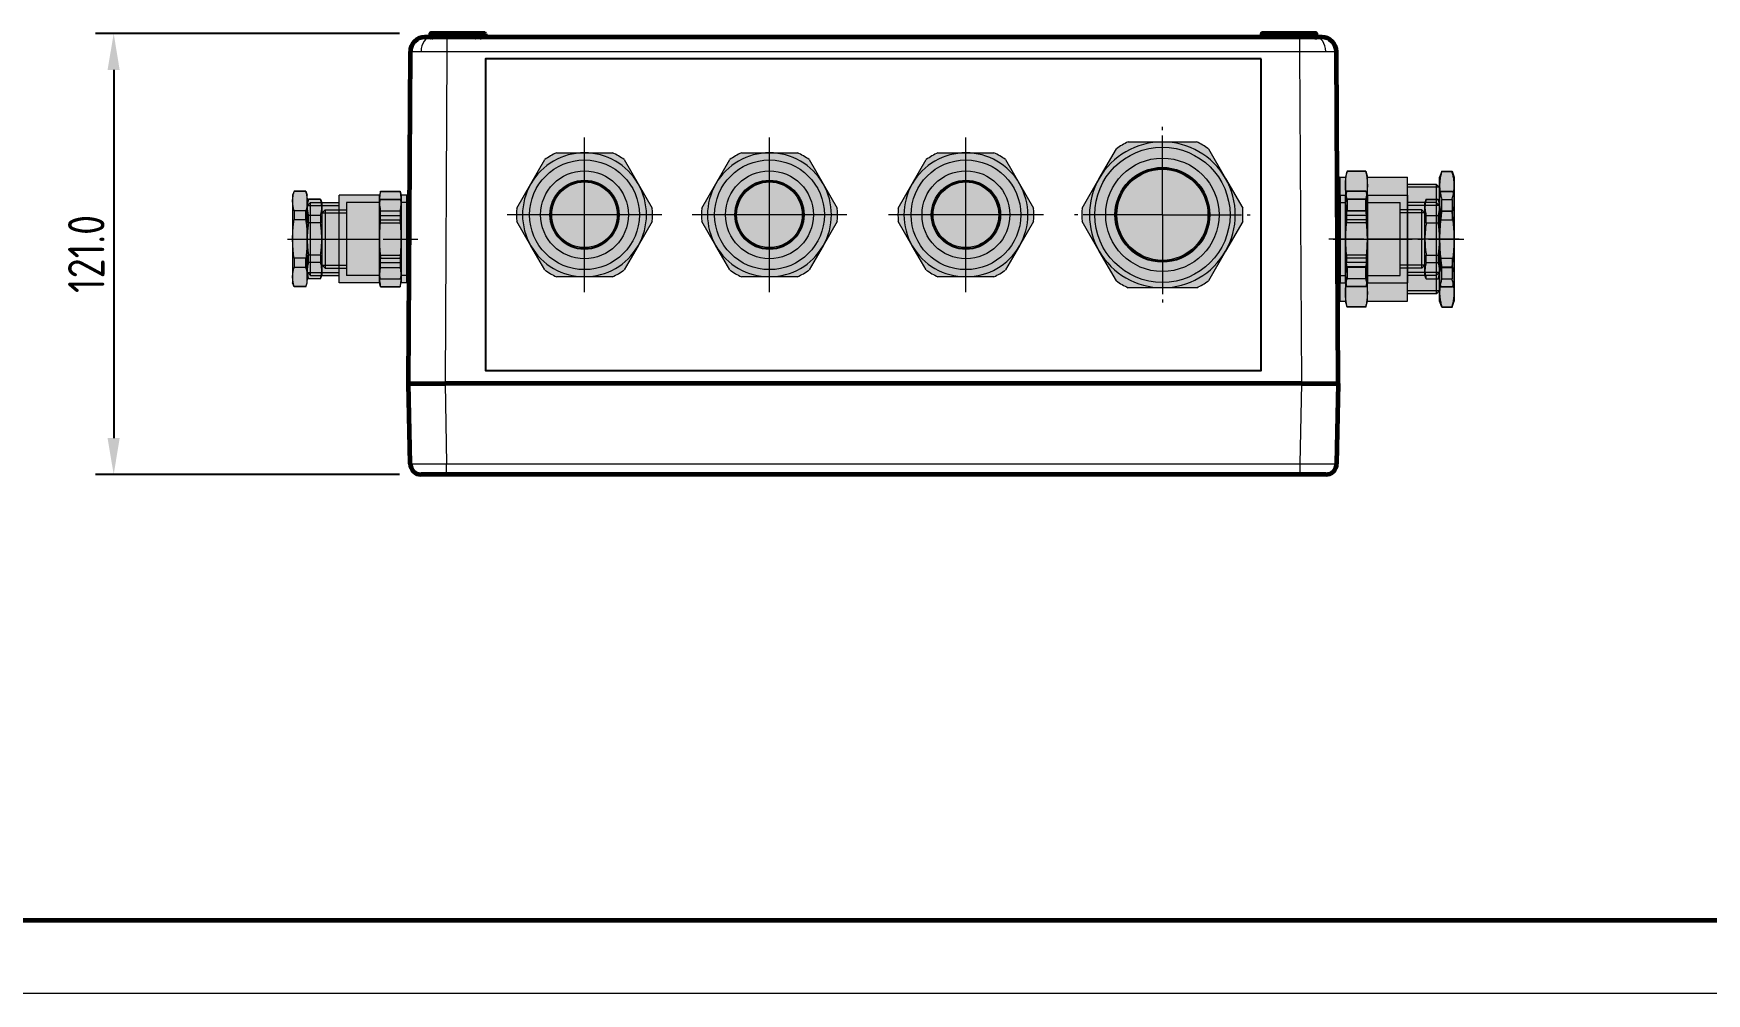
# Model space of a CAD drawing. Header units: millimetres. Extents: x -101 to 319, y -85 to 212.
# Drawn here: x -17.1 to 97.6, y -84.9 to -19.1 of the extents above; entities that cross this region are included whole.
import ezdxf
from ezdxf.enums import TextEntityAlignment as Align

# ---------------------------------------------------------------- set-up
doc = ezdxf.new("R2010")
doc.units = ezdxf.units.MM
for name, pattern in [('K5LT_AXLED', [26.227272, 21.727272, -1.5, 1.5, -1.5]), ('K5LT_BASIC', [0]), ('K5LT_THIN', [0])]:
    doc.linetypes.add(name, pattern=pattern)
for name, color, linetype in [('BORDER_TEXT', 7, 'Continuous'), ('TEXT', 4, 'Continuous'), ('TEXT_TRANSLATION_EN', 51, 'Continuous'), ('TITLE_TEXT', 7, 'Continuous'), ('Системный слой', 7, 'Continuous')]:
    doc.layers.add(name, color=color, linetype=linetype)
doc.styles.get("Standard").update_dxf_attribs({"font": 'GOST_A.TTF'})
doc.dimstyles.get("Standard").update_dxf_attribs({"dimtxt": 2.5, "dimasz": 2.5, "dimexe": 1.25, "dimexo": 0.625, "dimtad": 1, "dimtxsty": 'Standard', "dimcen": 2.5, "dimazin": 3, "dimtfac": 1, "dimtmove": 0, "dimatfit": 3, "dimarcsym": 0})

# ---------------------------------------------------------------- blocks, each defined once
blk = doc.blocks.new('VZ-N32_exe')
at = {"true_color": 0xffffff}
blk.add_hatch(color=7, dxfattribs=at).paths.add_polyline_path([(22.02, -1.86), (22.02, 1.86), (12.62, 18.14), (9.4, 20), (-9.4, 20), (-12.62, 18.14), (-22.02, 1.86), (-22.02, -1.86), (-12.62, -18.14), (-9.4, -20), (9.4, -20), (12.62, -18.14)])
at = {"color": 30, "linetype": 'K5LT_AXLED', "lineweight": 18, "true_color": 0xff8000}
for q in [(0, 24.1), (-24.1, 0), (24.1, 0), (0, -24.1)]:
    blk.add_line((0, 0), q, dxfattribs=at)
at = {"color": 150, "linetype": 'K5LT_BASIC', "lineweight": 0, "true_color": 0x0080ff}
for p, q in [((-9.4, 20), (0, 20)), ((0, 20), (9.4, 20)), ((-17.32, 10), (-12.62, 18.14)), ((12.62, 18.14), (17.32, 10)), ((-22.02, 1.86), (-17.32, 10)), ((17.32, 10), (22.02, 1.86)), ((-17.32, -10), (-22.02, -1.86)), ((22.02, -1.86), (17.32, -10)), ((-12.62, -18.14), (-17.32, -10)), ((17.32, -10), (12.62, -18.14)), ((0, -20), (-9.4, -20)), ((9.4, -20), (0, -20))]:
    blk.add_line(p, q, dxfattribs=at)
at = {"color": 7, "linetype": 'K5LT_THIN', "lineweight": 0}
for radius in [18.55, 13]:
    blk.add_circle((0, 0), radius, dxfattribs=at)
at = {"color": 150, "linetype": 'K5LT_BASIC', "lineweight": 0, "true_color": 0x0080ff}
for radius in [15.55, 12.8, 12.5]:
    blk.add_circle((0, 0), radius, dxfattribs=at)
for radius, start, end in [(20, 90, 150), (22.1, 115.1798, 124.8202), (20, 30, 90), (22.1, 55.1798, 64.8202), (20, 150, 210), (20, 330, 30), (22.1, 175.1798, 184.8202), (22.1, 355.1798, 4.8202), (20, 210, 270), (20, 270, 330), (22.1, 235.1798, 244.8202), (22.1, 295.1798, 304.8202)]:
    blk.add_arc((0, 0), radius, start, end, dxfattribs=at)
blk = doc.blocks.new('VZ-N25_exe')
at = {"true_color": 0xffffff}
blk.add_hatch(color=7, dxfattribs=at).paths.add_polyline_path([(18.56, -1.86), (18.56, 1.86), (10.89, 15.14), (7.67, 17), (-7.67, 17), (-10.89, 15.14), (-18.56, 1.86), (-18.56, -1.86), (-10.89, -15.14), (-7.67, -17), (7.67, -17), (10.89, -15.14)])
at = {"color": 30, "linetype": 'K5LT_AXLED', "lineweight": 18, "true_color": 0xff8000}
for p, q in [((0, 21.24), (0, 0)), ((-21.24, 0), (0, 0)), ((0, 0), (0, -21.24)), ((0, 0), (21.24, 0))]:
    blk.add_line(p, q, dxfattribs=at)
at = {"color": 150, "linetype": 'K5LT_BASIC', "lineweight": 0, "true_color": 0x0080ff}
for p, q in [((-14.72, 8.5), (-10.89, 15.14)), ((-7.67, 17), (0, 17)), ((0, 17), (7.67, 17)), ((10.89, 15.14), (14.72, 8.5)), ((-18.56, 1.86), (-14.72, 8.5)), ((14.72, 8.5), (18.56, 1.86)), ((-14.72, -8.5), (-18.56, -1.86)), ((18.56, -1.86), (14.72, -8.5)), ((-10.89, -15.14), (-14.72, -8.5)), ((14.72, -8.5), (10.89, -15.14)), ((0, -17), (-7.67, -17)), ((7.67, -17), (0, -17))]:
    blk.add_line(p, q, dxfattribs=at)
at = {"color": 7, "linetype": 'K5LT_THIN', "lineweight": 0}
for radius in [15.05, 9.5]:
    blk.add_circle((0, 0), radius, dxfattribs=at)
at = {"color": 150, "linetype": 'K5LT_BASIC', "lineweight": 0, "true_color": 0x0080ff}
for radius in [12.05, 9.3, 9]:
    blk.add_circle((0, 0), radius, dxfattribs=at)
for radius, start, end in [(17, 90, 150), (18.65, 114.2826, 125.7174), (17, 30, 90), (18.65, 54.2826, 65.7174), (17, 150, 210), (17, 330, 30), (18.65, 174.2826, 185.7174), (18.65, 354.2826, 5.7174), (17, 210, 270), (17, 270, 330), (18.65, 234.2826, 245.7174), (18.65, 294.2826, 305.7174)]:
    blk.add_arc((0, 0), radius, start, end, dxfattribs=at)
blk = doc.blocks.new('VP.262512_upside')
at = {"color": 7, "true_color": 0xffffff}
blk.add_lwpolyline([(0, 0), (212.73, 0), (212.73, 85.5), (0, 85.5), (0, 0)], dxfattribs=at)
at = {"layer": 'Системный слой', "color": 150, "linetype": 'K5LT_BASIC', "lineweight": 60, "true_color": 0x0080ff}
for p, q in [((-21.14, 89), (-20.71, 111.06)), ((-17.71, 114), (-10.71, 114)), ((-10.71, 114), (223.44, 114)), ((223.44, 114), (230.44, 114)), ((233.44, 111.06), (233.86, 89)), ((-11.14, 89), (-21.14, 89)), ((-21.12, 89), (-20.65, -2.02)), ((-11.14, 89), (223.87, 89)), ((233.86, 89), (223.87, 89)), ((233.85, 89), (233.37, -2.02)), ((-16.65, -6), (-14.89, -6)), ((-15.23, -6), (-15.18, -6)), ((-15.23, -6), (-15.18, -6)), ((-15.07, -6), (-15.23, -6)), ((-15.23, -6), (-15.1, -6)), ((-15.23, -6), (-15.11, -6)), ((-14.84, -6), (-15.15, -6)), ((-15.13, -6.1), (-15.12, -6.9)), ((-14.84, -6), (-15.11, -6)), ((-14.86, -6), (-15.02, -6)), ((-14.86, -6), (-15.02, -6)), ((-15.02, -7), (-15.02, -7)), ((-15.02, -7), (-14.61, -7)), ((-15.02, -7), (-15.02, -7)), ((-15.02, -7), (-14.61, -7)), ((-14.89, -6), (-10.65, -6)), ((-14.77, -6), (-14.88, -6)), ((-14.77, -6), (-14.88, -6)), ((-14.77, -6), (-14.45, -6)), ((-14.77, -6), (-14.54, -6)), ((-14.77, -6), (-14.44, -6)), ((-14.77, -6), (-14.54, -6)), ((-14.76, -6), (-14.44, -6)), ((-14.76, -6), (-14.45, -6)), ((-14.61, -7), (-13.62, -7)), ((-13.62, -7), (-3.02, -7)), ((-10.65, -6), (223.38, -6)), ((-3.12, -6.9), (-3.13, -6.1)), ((-3.02, -7), (-2.61, -7)), ((-3.02, -7), (-1.65, -7)), ((-2.76, -6), (-2.75, -6)), ((-2.61, -7), (-1.64, -7)), ((-1.64, -6.9), (-1.64, -6.1)), ((-1.64, -7), (-0.66, -7)), ((-1.64, -7), (-0.66, -7)), ((-1.5, -6), (-1.23, -6)), ((-0.66, -7), (-0.25, -7)), ((-0.66, -7), (-0.25, -7)), ((-0.15, -6.9), (-0.14, -6.1)), ((212.88, -6.9), (212.87, -6.1)), ((212.89, -6), (212.89, -6)), ((212.93, -6), (212.93, -6)), ((212.98, -7), (213.39, -7)), ((212.98, -7), (212.98, -7)), ((212.98, -7), (213.39, -7)), ((213.39, -7), (214.36, -7)), ((213.39, -7), (214.38, -7)), ((214.23, -6), (213.96, -6)), ((214.36, -6.1), (214.36, -6.9)), ((214.36, -7), (215.34, -7)), ((214.38, -7), (215.75, -7)), ((215.34, -7), (215.75, -7)), ((215.49, -6), (215.48, -6)), ((215.75, -7), (226.35, -7)), ((215.75, -7), (215.75, -7)), ((215.85, -6.9), (215.86, -6.1)), ((223.38, -6), (227.62, -6)), ((226.35, -7), (227.34, -7)), ((226.48, -6), (226.55, -6)), ((227.49, -6), (227.17, -6)), ((227.49, -6), (227.17, -6)), ((227.49, -6), (227.18, -6)), ((227.49, -6), (227.18, -6)), ((227.49, -6), (227.27, -6)), ((227.49, -6), (227.27, -6)), ((227.34, -7), (227.75, -7)), ((227.34, -7), (227.75, -7)), ((227.49, -6), (227.61, -6)), ((227.49, -6), (227.61, -6)), ((227.57, -6), (227.74, -6)), ((227.57, -6), (227.84, -6)), ((227.59, -6), (227.75, -6)), ((227.59, -6), (227.61, -6)), ((227.62, -6), (229.38, -6)), ((227.62, -6), (227.84, -6)), ((227.67, -6), (227.9, -6)), ((227.96, -6), (227.83, -6)), ((227.96, -6), (227.84, -6)), ((227.85, -6.9), (227.86, -6.1)), ((227.96, -6), (227.91, -6)), ((227.96, -6), (227.94, -6)), ((229.37, -6), (229.38, -6)), ((229.37, -6), (229.38, -6)), ((229.38, -6), (229.38, -6)), ((229.38, -6), (229.38, -6))]:
    blk.add_line(p, q, dxfattribs=at)
at = {"layer": 'Системный слой', "color": 7, "linetype": 'K5LT_THIN', "lineweight": 18}
for p, q in [((-10.71, 111.06), (-11.14, 89)), ((-10.71, 114), (-10.71, 111.06)), ((223.44, 111.06), (-10.71, 111.06)), ((223.44, 114), (223.44, 111.06)), ((223.87, 89), (223.44, 111.06)), ((-11.12, 89), (-10.65, -2.02)), ((223.38, -2.02), (223.85, 89)), ((-10.65, -2.02), (-10.65, -6)), ((223.38, -2.02), (-10.65, -2.02)), ((223.38, -6), (223.38, -2.02)), ((-13.63, -6), (-13.63, -6.1)), ((-3.13, -6.1), (-13.63, -6.1)), ((-13.62, -6.9), (-13.63, -6.1)), ((-13.62, -7), (-13.62, -6.9)), ((-13.62, -6.9), (-3.12, -6.9)), ((-1.64, -6), (-1.64, -6.1)), ((214.36, -6.1), (214.36, -6)), ((215.85, -6.9), (226.35, -6.9)), ((226.36, -6.1), (215.86, -6.1)), ((226.35, -6.9), (226.36, -6.1)), ((226.35, -7), (226.35, -6.9)), ((226.36, -6), (226.36, -6.1))]:
    blk.add_line(p, q, dxfattribs=at)
at = {"layer": 'Системный слой', "color": 150, "linetype": 'K5LT_BASIC', "lineweight": 60, "true_color": 0x0080ff}
for centre, radius, start, end in [((-17.71, 111), 3, 90, 178.9), ((230.44, 111), 3, 1.1, 90), ((-16.65, -2), 4, 180.3, 269.9999), ((229.38, -2), 4, 270, 359.7), ((-16.65, -2), 4, 269.9999, 270), ((-3.23, -6.1), 0.1, 1, 90), ((-3.02, -6.9), 0.1, 181, 270), ((-0.25, -6.9), 0.1, 270, 359), ((-0.04, -6.1), 0.1, 90, 179), ((212.77, -6.1), 0.1, 1, 90), ((212.77, -6.1), 0.1, 1, 90), ((212.98, -6.9), 0.1, 181, 270), ((215.75, -6.9), 0.1, 270, 359), ((215.96, -6.1), 0.1, 90, 179)]:
    blk.add_arc(centre, radius, start, end, dxfattribs=at)
at = {"layer": 'Системный слой', "color": 7, "linetype": 'K5LT_THIN', "lineweight": 18}
for centre, major_axis, start_param, end_param in [((-14.89, -2), (0, -4), 4.719794, 6.283185), ((227.62, -2), (0, 4), 3.141593, 4.704984), ((-14.77, -6.1), (0, 0.1), 4.737069, 6.283185), ((-14.61, -6.9), (0, -0.1), 4.737069, 6.283184), ((-2.77, -6.1), (0, 0.1), 4.737069, 6.283185), ((-2.61, -6.9), (0, -0.1), 4.737069, 6.283185), ((-0.66, -6.9), (0, 0.1), 3.141594, 4.687709), ((-0.51, -6.1), (0, 0.1), 0, 1.546116), ((213.23, -6.1), (0, 0.1), 4.737069, 6.283185), ((213.23, -6.1), (0, 0.1), 6.271677, 6.283185), ((213.39, -6.9), (0, -0.1), 4.737069, 6.283185), ((215.34, -6.9), (0, 0.1), 3.141594, 4.687709), ((215.49, -6.1), (0, 0.1), 0, 1.546116), ((227.34, -6.9), (0, 0.1), 3.141593, 4.687709), ((227.49, -6.1), (0, 0.1), 0, 1.546116)]:
    blk.add_ellipse(centre, major_axis=major_axis, ratio=0.707107, start_param=start_param, end_param=end_param, dxfattribs=at)
at = {"layer": 'Системный слой', "color": 150, "linetype": 'K5LT_BASIC', "lineweight": 60, "true_color": 0x0080ff}
for centre, start_param, end_param in [((-15.23, -6.1), 4.72986, 6.283185), ((227.96, -6.1), 0.000002, 1.553326)]:
    blk.add_ellipse(centre, major_axis=(0, 0.1), ratio=1, start_param=start_param, end_param=end_param, dxfattribs=at)
at = {"layer": 'Системный слой', "color": 7, "linetype": 'K5LT_THIN', "lineweight": 18}
for points in [[(-10.71, 111.06), (-16.57, 111.09), (-20.71, 111.09), (-20.71, 111.06)], [(233.44, 111.06), (233.44, 111.09), (229.3, 111.09), (223.44, 111.06)]]:
    blk.add_rational_spline(points, [1, 0.804824712256, 0.804824712256, 1], degree=3, dxfattribs=at)
for points in [[(-17.72, -2.03), (-18.59, -2.03), (-19.33, -2.03), (-20.36, -2.03), (-20.65, -2.02), (-20.65, -2.02)], [(-10.65, -2.02), (-12.03, -2.02), (-13.37, -2.03), (-15.78, -2.03), (-16.84, -2.03), (-17.72, -2.03)], [(230.45, -2.03), (229.57, -2.03), (228.5, -2.03), (226.1, -2.03), (224.76, -2.02), (223.38, -2.02)], [(233.37, -2.02), (233.37, -2.02), (233.09, -2.03), (232.06, -2.03), (231.32, -2.03), (230.45, -2.03)]]:
    blk.add_open_spline(points, degree=3, knots=[0, 0, 0, 0, 0.5, 0.5, 1, 1, 1, 1], dxfattribs=at)
at = {"layer": 'Системный слой', "color": 150, "linetype": 'K5LT_BASIC', "lineweight": 60, "true_color": 0x0080ff}
for points, knots in [([(-15.23, -6), (-15.21, -6), (-15.18, -6.01), (-15.14, -6.05), (-15.13, -6.07), (-15.13, -6.1)], [0, 0, 0, 0, 0.5, 0.5, 1, 1, 1, 1]), ([(-15.12, -6.9), (-15.12, -6.93), (-15.11, -6.95), (-15.07, -6.99), (-15.04, -7), (-15.02, -7)], [0, 0, 0, 0, 0.5, 0.5, 1, 1, 1, 1]), ([(-1.64, -7), (-1.64, -7), (-1.64, -6.99), (-1.64, -6.95), (-1.64, -6.93), (-1.64, -6.9)], [0, 0, 0, 0, 0.5, 0.5, 1, 1, 1, 1]), ([(-0.24, -7), (-0.24, -7), (-0.24, -7), (-0.24, -7), (-0.24, -7), (-0.24, -7), (-0.25, -7), (-0.25, -7), (-0.25, -7), (-0.25, -7), (-0.25, -7), (-0.25, -7)], [2.141056, 2.141056, 2.141056, 2.141056, 2.292975, 2.292975, 2.596815, 2.596815, 3.204494, 3.204494, 3.405823, 3.405823, 3.625097, 3.625097, 3.625097, 3.625097]), ([(214.36, -6.9), (214.36, -6.93), (214.36, -6.95), (214.36, -6.99), (214.36, -7), (214.36, -7)], [0, 0, 0, 0, 0.5, 0.5, 1, 1, 1, 1]), ([(215.49, -6), (215.49, -6), (215.49, -6), (215.49, -6), (215.49, -6), (215.49, -6), (215.49, -6), (215.49, -6), (215.49, -6), (215.49, -6), (215.49, -6), (215.49, -6), (215.48, -6), (215.48, -6), (215.49, -6), (215.48, -6), (215.48, -6), (215.48, -6), (215.47, -6), (215.46, -6), (215.46, -6), (215.46, -6), (215.46, -6), (215.45, -6), (215.45, -6), (215.44, -6), (215.44, -6), (215.44, -6), (215.44, -6), (215.43, -6), (215.43, -6), (215.42, -6), (215.42, -6), (215.42, -6), (215.42, -6), (215.42, -6)], [0.01927, 0.01927, 0.01927, 0.01927, 0.019314, 0.019314, 0.048815, 0.048815, 0.097629, 0.097629, 0.195258, 0.195258, 0.390516, 0.390516, 0.781032, 0.781032, 1.253123, 1.253123, 1.725215, 1.725215, 2.197306, 2.197306, 2.669397, 2.669397, 3.141488, 3.141488, 3.613579, 3.613579, 4.085671, 4.085671, 4.557762, 4.557762, 5.029853, 5.029853, 5.501944, 5.501944, 5.803668, 5.803668, 5.803668, 5.803668]), ([(215.76, -7), (215.76, -7), (215.76, -7), (215.76, -7), (215.76, -7), (215.76, -7), (215.75, -7), (215.75, -7), (215.75, -7), (215.75, -7), (215.75, -7), (215.75, -7)], [2.141056, 2.141056, 2.141056, 2.141056, 2.292975, 2.292975, 2.596815, 2.596815, 3.031039, 3.031039, 3.204494, 3.204494, 3.625097, 3.625097, 3.625097, 3.625097]), ([(227.75, -7), (227.77, -7), (227.8, -6.99), (227.84, -6.95), (227.85, -6.93), (227.85, -6.9)], [0, 0, 0, 0, 0.5, 0.5, 1, 1, 1, 1]), ([(227.96, -6), (227.94, -6), (227.91, -6.01), (227.87, -6.05), (227.86, -6.07), (227.86, -6.1)], [0, 0, 0, 0, 0.5, 0.5, 1, 1, 1, 1])]:
    blk.add_open_spline(points, degree=3, knots=knots, dxfattribs=at)
at = {"layer": 'Системный слой', "color": 7, "linetype": 'K5LT_THIN', "lineweight": 18}
for points in [[(-14.69, -6.1), (-14.97, -6.1), (-15.13, -6.1), (-15.13, -6.1)], [(-14.69, -6.1), (-14.97, -6.1), (-15.13, -6.1), (-15.13, -6.1)], [(-15.12, -6.9), (-15.12, -6.9), (-14.96, -6.9), (-14.68, -6.9)], [(-13.63, -6.1), (-14.03, -6.1), (-14.42, -6.1), (-14.69, -6.1)], [(-13.63, -6.1), (-14.03, -6.1), (-14.42, -6.1), (-14.69, -6.1)], [(-14.68, -6.9), (-14.4, -6.9), (-14.01, -6.9), (-13.62, -6.9)], [(-2.69, -6.1), (-2.97, -6.1), (-3.13, -6.1), (-3.13, -6.1)], [(-3.12, -6.9), (-3.12, -6.9), (-2.96, -6.9), (-2.68, -6.9)], [(-1.64, -6.1), (-2.03, -6.1), (-2.42, -6.1), (-2.69, -6.1)], [(-2.68, -6.9), (-2.4, -6.9), (-2.02, -6.9), (-1.64, -6.9)], [(-0.58, -6.1), (-0.86, -6.1), (-1.24, -6.1), (-1.64, -6.1)], [(-0.58, -6.1), (-0.86, -6.1), (-1.24, -6.1), (-1.64, -6.1)], [(-1.64, -6.9), (-1.25, -6.9), (-0.87, -6.9), (-0.59, -6.9)], [(-0.59, -6.9), (-0.31, -6.9), (-0.15, -6.9), (-0.15, -6.9)], [(-0.14, -6.1), (-0.14, -6.1), (-0.3, -6.1), (-0.58, -6.1)], [(-0.14, -6.1), (-0.14, -6.1), (-0.3, -6.1), (-0.58, -6.1)], [(213.31, -6.1), (213.03, -6.1), (212.87, -6.1), (212.87, -6.1)], [(213.31, -6.1), (213.03, -6.1), (212.87, -6.1), (212.87, -6.1)], [(212.88, -6.9), (212.88, -6.9), (213.04, -6.9), (213.32, -6.9)], [(214.36, -6.1), (213.97, -6.1), (213.58, -6.1), (213.31, -6.1)], [(214.37, -6.1), (213.97, -6.1), (213.58, -6.1), (213.31, -6.1)], [(213.32, -6.9), (213.6, -6.9), (213.98, -6.9), (214.36, -6.9)], [(215.42, -6.1), (215.14, -6.1), (214.76, -6.1), (214.36, -6.1)], [(214.36, -6.9), (214.75, -6.9), (215.13, -6.9), (215.41, -6.9)], [(215.41, -6.9), (215.69, -6.9), (215.85, -6.9), (215.85, -6.9)], [(215.86, -6.1), (215.86, -6.1), (215.7, -6.1), (215.42, -6.1)], [(226.35, -6.9), (226.74, -6.9), (227.13, -6.9), (227.41, -6.9)], [(227.42, -6.1), (227.14, -6.1), (226.76, -6.1), (226.36, -6.1)], [(227.42, -6.1), (227.14, -6.1), (226.76, -6.1), (226.36, -6.1)], [(227.41, -6.9), (227.69, -6.9), (227.84, -6.9), (227.85, -6.9)], [(227.86, -6.1), (227.86, -6.1), (227.7, -6.1), (227.42, -6.1)], [(227.86, -6.1), (227.86, -6.1), (227.7, -6.1), (227.42, -6.1)]]:
    blk.add_open_spline(points, degree=3, dxfattribs=at)
for name, p in [('VZ-N32_exe', (27.09, 42.75)), ('VZ-N25_exe', (80.98, 42.75)), ('VZ-N25_exe', (134.87, 42.75)), ('VZ-N25_exe', (185.61, 42.75))]:
    blk.add_blockref(name, p)
blk = doc.blocks.new('VZ-N25_withoutcap')
at = {"true_color": 0xffffff}
blk.add_hatch(color=7, dxfattribs=at).paths.add_polyline_path([(17, -19), (17, -8), (18.65, -7.56), (18.65, -2.44), (17, -2), (17, -0.5), (16.5, 0), (-16.5, 0), (-17, -0.5), (-17, -2), (-18.65, -2.44), (-18.65, -7.56), (-17, -8), (-17, -19), (-15, -19), (-15, -26.93), (-14.1, -27.82), (-17, -27.82), (-18.65, -28.43), (-18.65, -31.22), (-17, -31.83), (17, -31.83), (18.65, -31.22), (18.65, -28.43), (17, -27.82), (14.1, -27.82), (15, -26.93), (15, -19)])
at = {"color": 150, "linetype": 'K5LT_BASIC', "lineweight": 0, "true_color": 0x0080ff}
for p, q in [((-17, -0.5), (-16.5, 0)), ((-16.5, 0), (0, 0)), ((0, 0), (16.5, 0)), ((17, -0.5), (16.5, 0)), ((-18.65, -2.44), (-17, -2)), ((-18.65, -7.56), (-18.65, -2.44)), ((-18.56, -2.44), (-18.65, -2.44)), ((-18.56, -7.56), (-18.56, -2.44)), ((-17, -0.5), (-17, -2)), ((-17, -0.5), (0, -0.5)), ((-14.72, -2), (-17, -2)), ((0, -2), (-14.72, -2)), ((-10.89, -7.56), (-10.89, -2.44)), ((-7.67, -2.44), (-10.89, -2.44)), ((-7.67, -7.56), (-7.67, -2.44)), ((0, -0.5), (17, -0.5)), ((14.72, -2), (0, -2)), ((10.89, -2.44), (7.67, -2.44)), ((7.67, -7.56), (7.67, -2.44)), ((10.89, -7.56), (10.89, -2.44)), ((17, -2), (14.72, -2)), ((17, -0.5), (17, -2)), ((18.65, -2.44), (17, -2)), ((18.65, -2.44), (18.56, -2.44)), ((18.56, -7.56), (18.56, -2.44)), ((18.65, -7.56), (18.65, -2.44)), ((-18.65, -7.56), (-17, -8)), ((-18.65, -7.56), (-18.56, -7.56)), ((-17, -8), (-17, -19)), ((-17, -8), (-14.72, -8)), ((-14.72, -8), (0, -8)), ((-10.89, -7.56), (-7.67, -7.56)), ((0, -8), (14.72, -8)), ((7.67, -7.56), (10.89, -7.56)), ((14.72, -8), (17, -8)), ((18.65, -7.56), (17, -8)), ((17, -8), (17, -19)), ((18.56, -7.56), (18.65, -7.56)), ((-17, -19), (17, -19)), ((-15, -26.93), (-15, -19)), ((15, -26.93), (15, -19)), ((-14.1, -27.82), (-15, -26.93)), ((-15, -26.93), (0, -26.93)), ((0, -26.93), (15, -26.93)), ((14.1, -27.82), (15, -26.93)), ((-18.65, -28.43), (-17, -27.82)), ((-18.65, -28.43), (-18.65, -31.22)), ((-18.65, -28.43), (-18.56, -28.43)), ((-18.56, -31.22), (-18.65, -31.22)), ((-18.65, -31.22), (-17, -31.83)), ((-18.56, -28.43), (-18.56, -31.22)), ((-17, -27.82), (-14.72, -27.82)), ((-14.72, -31.83), (-17, -31.83)), ((-14.72, -27.82), (0, -27.82)), ((0, -31.83), (-14.72, -31.83)), ((-10.89, -28.43), (-10.89, -31.22)), ((-10.89, -28.43), (-7.67, -28.43)), ((-7.67, -31.22), (-10.89, -31.22)), ((-7.67, -28.43), (-7.67, -31.22)), ((0, -27.82), (14.72, -27.82)), ((14.72, -31.83), (0, -31.83)), ((7.67, -28.43), (7.67, -31.22)), ((7.67, -28.43), (10.89, -28.43)), ((10.89, -31.22), (7.67, -31.22)), ((10.89, -28.43), (10.89, -31.22)), ((14.72, -27.82), (17, -27.82)), ((17, -31.83), (14.72, -31.83)), ((18.65, -28.43), (17, -27.82)), ((18.65, -31.22), (17, -31.83)), ((18.56, -28.43), (18.56, -31.22)), ((18.56, -28.43), (18.65, -28.43)), ((18.65, -31.22), (18.56, -31.22)), ((18.65, -28.43), (18.65, -31.22))]:
    blk.add_line(p, q, dxfattribs=at)
at = {"color": 30, "linetype": 'K5LT_AXLED', "lineweight": 0, "true_color": 0xff8000}
blk.add_line((0, 1.41), (0, -34.42), dxfattribs=at)
at = {"color": 7, "linetype": 'K5LT_THIN', "lineweight": 0}
for p, q in [((-14.19, -26.93), (-14.19, -19)), ((14.19, -26.93), (14.19, -19)), ((-14.19, -27.74), (-14.19, -26.93)), ((14.19, -27.74), (14.19, -26.93))]:
    blk.add_line(p, q, dxfattribs=at)
at = {"color": 150, "linetype": 'K5LT_BASIC', "lineweight": 0, "true_color": 0x0080ff}
for points, knots in [([(-18.56, -2.44), (-18.17, -2.36), (-17.53, -2.23), (-16.66, -2.11), (-15.94, -2.04), (-15.3, -2.01), (-14.9, -2), (-14.72, -2)], [0, 0, 0, 0, 2.419879, 4.039963, 5.44907, 6.903989, 8, 8, 8, 8]), ([(-14.72, -2), (-14.46, -2), (-13.93, -2.01), (-13.08, -2.08), (-12.07, -2.21), (-11.32, -2.35), (-10.89, -2.44)], [0, 0, 0, 0, 1.44825, 2.877362, 4.644411, 7, 7, 7, 7]), ([(-7.67, -2.44), (-6.9, -2.36), (-5.61, -2.23), (-3.87, -2.11), (-2.43, -2.04), (-1.16, -2.01), (-0.35, -2), (0, -2)], [0, 0, 0, 0, 2.419879, 4.039963, 5.44907, 6.903989, 8, 8, 8, 8]), ([(0, -2), (0.53, -2), (1.58, -2.01), (3.13, -2.07), (4.87, -2.18), (6.38, -2.3), (7.39, -2.41), (7.67, -2.44)], [0, 0, 0, 0, 1.655143, 3.288413, 4.825597, 7.115345, 8, 8, 8, 8]), ([(10.89, -2.44), (11.27, -2.36), (11.92, -2.23), (12.79, -2.11), (13.51, -2.04), (14.14, -2.01), (14.55, -2), (14.72, -2)], [0, 0, 0, 0, 2.41988, 4.039965, 5.449071, 6.903989, 8, 8, 8, 8]), ([(14.72, -2), (14.99, -2), (15.51, -2.01), (16.36, -2.08), (17.38, -2.21), (18.13, -2.35), (18.56, -2.44)], [0, 0, 0, 0, 1.448248, 2.877358, 4.644409, 7, 7, 7, 7]), ([(-14.72, -8), (-14.99, -8), (-15.51, -7.99), (-16.36, -7.92), (-17.38, -7.79), (-18.13, -7.65), (-18.56, -7.56)], [0, 0, 0, 0, 1.44825, 2.877362, 4.644411, 7, 7, 7, 7]), ([(-10.89, -7.56), (-11.27, -7.64), (-11.92, -7.77), (-12.79, -7.89), (-13.51, -7.96), (-14.14, -7.99), (-14.55, -8), (-14.72, -8)], [0, 0, 0, 0, 2.419879, 4.039963, 5.44907, 6.903989, 8, 8, 8, 8]), ([(0, -8), (-0.53, -8), (-1.58, -7.99), (-3.13, -7.93), (-4.87, -7.82), (-6.38, -7.7), (-7.39, -7.59), (-7.67, -7.56)], [0, 0, 0, 0, 1.655143, 3.288413, 4.825597, 7.115345, 8, 8, 8, 8]), ([(7.67, -7.56), (6.9, -7.64), (5.61, -7.77), (3.87, -7.89), (2.43, -7.96), (1.16, -7.99), (0.35, -8), (0, -8)], [0, 0, 0, 0, 2.419879, 4.039963, 5.44907, 6.903989, 8, 8, 8, 8]), ([(14.72, -8), (14.46, -8), (13.93, -7.99), (13.08, -7.92), (12.07, -7.79), (11.32, -7.65), (10.89, -7.56)], [0, 0, 0, 0, 1.448248, 2.877358, 4.644409, 7, 7, 7, 7]), ([(18.56, -7.56), (18.17, -7.64), (17.53, -7.77), (16.66, -7.89), (15.94, -7.96), (15.3, -7.99), (14.9, -8), (14.72, -8)], [0, 0, 0, 0, 2.41988, 4.039965, 5.449071, 6.903989, 8, 8, 8, 8]), ([(-14.72, -27.82), (-14.99, -27.82), (-15.43, -27.84), (-16.12, -27.9), (-16.93, -28.02), (-17.76, -28.2), (-18.35, -28.36), (-18.56, -28.43)], [0, 0, 0, 0, 1.64951, 2.746923, 4.320506, 6.673858, 8, 8, 8, 8]), ([(-18.56, -31.22), (-18.29, -31.3), (-17.81, -31.44), (-17.11, -31.59), (-16.41, -31.71), (-15.73, -31.79), (-15.15, -31.82), (-14.83, -31.83), (-14.72, -31.83)], [0, 0, 0, 0, 1.884561, 3.420348, 4.961014, 6.736057, 8.238726, 9, 9, 9, 9]), ([(-10.89, -28.43), (-11.22, -28.33), (-11.81, -28.17), (-12.63, -28), (-13.34, -27.9), (-14.03, -27.84), (-14.49, -27.82), (-14.72, -27.82)], [0, 0, 0, 0, 2.117323, 3.707547, 5.095921, 6.54191, 8, 8, 8, 8]), ([(-14.72, -31.83), (-14.44, -31.83), (-13.98, -31.81), (-13.27, -31.74), (-12.47, -31.62), (-11.65, -31.44), (-11.09, -31.28), (-10.89, -31.22)], [0, 0, 0, 0, 1.734922, 2.863683, 4.439349, 6.756734, 8, 8, 8, 8]), ([(0, -27.82), (-0.53, -27.82), (-1.41, -27.84), (-2.8, -27.9), (-4.41, -28.02), (-6.08, -28.2), (-7.25, -28.36), (-7.67, -28.43)], [0, 0, 0, 0, 1.649514, 2.746927, 4.320509, 6.673859, 8, 8, 8, 8]), ([(-7.67, -31.22), (-7.2, -31.29), (-6.39, -31.41), (-5.42, -31.52), (-4.39, -31.63), (-3.39, -31.71), (-2.13, -31.78), (-1.07, -31.82), (-0.32, -31.83), (0, -31.83)], [0, 0, 0, 0, 1.85142, 3.182291, 3.800386, 5.890689, 7.077018, 8.732476, 10, 10, 10, 10]), ([(7.67, -28.43), (7, -28.33), (5.82, -28.17), (4.19, -28), (2.77, -27.9), (1.39, -27.84), (0.46, -27.82), (0, -27.82)], [0, 0, 0, 0, 2.117321, 3.707544, 5.09592, 6.54191, 8, 8, 8, 8]), ([(0, -31.83), (0.56, -31.83), (1.48, -31.81), (2.9, -31.74), (4.51, -31.62), (6.14, -31.44), (7.27, -31.28), (7.67, -31.22)], [0, 0, 0, 0, 1.734922, 2.863683, 4.439349, 6.756734, 8, 8, 8, 8]), ([(14.72, -27.82), (14.46, -27.82), (14.02, -27.84), (13.32, -27.9), (12.52, -28.02), (11.68, -28.2), (11.1, -28.36), (10.89, -28.43)], [0, 0, 0, 0, 1.649514, 2.746927, 4.320509, 6.673859, 8, 8, 8, 8]), ([(10.89, -31.22), (11.15, -31.3), (11.64, -31.44), (12.34, -31.59), (13.03, -31.71), (13.72, -31.79), (14.29, -31.82), (14.61, -31.83), (14.72, -31.83)], [0, 0, 0, 0, 1.884561, 3.420348, 4.961014, 6.736057, 8.238726, 9, 9, 9, 9]), ([(18.56, -28.43), (18.22, -28.33), (17.63, -28.17), (16.82, -28), (16.11, -27.9), (15.42, -27.84), (14.95, -27.82), (14.72, -27.82)], [0, 0, 0, 0, 2.117321, 3.707544, 5.09592, 6.54191, 8, 8, 8, 8]), ([(14.72, -31.83), (15, -31.83), (15.46, -31.81), (16.17, -31.74), (16.98, -31.62), (17.79, -31.44), (18.36, -31.28), (18.56, -31.22)], [0, 0, 0, 0, 1.734922, 2.863683, 4.439349, 6.756734, 8, 8, 8, 8])]:
    blk.add_open_spline(points, degree=3, knots=knots, dxfattribs=at)
blk = doc.blocks.new('VZ-N16_withoutcap')
at = {"true_color": 0xffffff}
blk.add_hatch(color=7, dxfattribs=at).paths.add_polyline_path([(12, -19), (12, -8), (13.1, -7.71), (13.1, -2.29), (12, -2), (12, -0.5), (11.5, 0), (-11.5, 0), (-12, -0.5), (-12, -2), (-13.1, -2.29), (-13.1, -7.71), (-12, -8), (-12, -19), (-10, -19), (-10, -26.9), (-9.1, -27.8), (-12, -27.8), (-13.1, -28.2), (-13.1, -31.4), (-12, -31.8), (12, -31.8), (13.1, -31.4), (13.1, -28.2), (12, -27.8), (9.1, -27.8), (10, -26.9), (10, -19)])
at = {"color": 150, "linetype": 'K5LT_BASIC', "lineweight": 0, "true_color": 0x0080ff}
for p, q in [((-12, -0.5), (-11.5, 0)), ((11.5, 0), (-11.5, 0)), ((12, -0.5), (11.5, 0)), ((-13.1, -2.29), (-12, -2)), ((-13.1, -7.71), (-13.1, -2.29)), ((-13.1, -2.29), (-13.02, -2.29)), ((-13.02, -7.71), (-13.02, -2.29)), ((-12, -0.5), (-12, -2)), ((12, -0.5), (-12, -0.5)), ((-12, -2), (-10.39, -2)), ((-10.39, -2), (0, -2)), ((-7.77, -7.71), (-7.77, -2.29)), ((-7.77, -2.29), (-5.25, -2.29)), ((-5.25, -7.71), (-5.25, -2.29)), ((0, -2), (10.39, -2)), ((5.25, -2.29), (7.77, -2.29)), ((5.25, -7.71), (5.25, -2.29)), ((7.77, -7.71), (7.77, -2.29)), ((10.39, -2), (12, -2)), ((12, -0.5), (12, -2)), ((13.1, -2.29), (12, -2)), ((13.02, -2.29), (13.1, -2.29)), ((13.02, -7.71), (13.02, -2.29)), ((13.1, -7.71), (13.1, -2.29)), ((-13.1, -7.71), (-12, -8)), ((-13.02, -7.71), (-13.1, -7.71)), ((-12, -8), (-12, -19)), ((-10.39, -8), (-12, -8)), ((0, -8), (-10.39, -8)), ((-5.25, -7.71), (-7.77, -7.71)), ((10.39, -8), (0, -8)), ((7.77, -7.71), (5.25, -7.71)), ((12, -8), (10.39, -8)), ((13.1, -7.71), (12, -8)), ((12, -8), (12, -19)), ((13.1, -7.71), (13.02, -7.71)), ((12, -19), (-12, -19)), ((-10, -26.9), (-10, -19)), ((10, -26.9), (10, -19)), ((-9.1, -27.8), (-10, -26.9)), ((10, -26.9), (-10, -26.9)), ((9.1, -27.8), (10, -26.9)), ((-13.1, -28.2), (-12, -27.8)), ((-13.1, -28.2), (-13.1, -31.4)), ((-13.02, -28.2), (-13.1, -28.2)), ((-13.1, -31.4), (-13.02, -31.4)), ((-13.1, -31.4), (-12, -31.8)), ((-13.02, -28.2), (-13.02, -31.4)), ((-10.39, -27.8), (-12, -27.8)), ((-12, -31.8), (-10.39, -31.8)), ((0, -27.8), (-10.39, -27.8)), ((-10.39, -31.8), (0, -31.8)), ((-7.77, -28.2), (-7.77, -31.4)), ((-5.25, -28.2), (-7.77, -28.2)), ((-7.77, -31.4), (-5.25, -31.4)), ((-5.25, -28.2), (-5.25, -31.4)), ((10.39, -27.8), (0, -27.8)), ((0, -31.8), (10.39, -31.8)), ((5.25, -28.2), (5.25, -31.4)), ((7.77, -28.2), (5.25, -28.2)), ((5.25, -31.4), (7.77, -31.4)), ((7.77, -28.2), (7.77, -31.4)), ((12, -27.8), (10.39, -27.8)), ((10.39, -31.8), (12, -31.8)), ((13.1, -28.2), (12, -27.8)), ((13.1, -31.4), (12, -31.8)), ((13.02, -28.2), (13.02, -31.4)), ((13.1, -28.2), (13.02, -28.2)), ((13.02, -31.4), (13.1, -31.4)), ((13.1, -28.2), (13.1, -31.4))]:
    blk.add_line(p, q, dxfattribs=at)
at = {"color": 30, "linetype": 'K5LT_AXLED', "lineweight": 0, "true_color": 0xff8000}
blk.add_line((0, -33.22), (0, 2.58), dxfattribs=at)
at = {"color": 7, "linetype": 'K5LT_THIN', "lineweight": 0}
for p, q in [((-9.19, -26.9), (-9.19, -19)), ((9.19, -26.9), (9.19, -19)), ((-9.19, -27.71), (-9.19, -26.9)), ((9.19, -27.71), (9.19, -26.9))]:
    blk.add_line(p, q, dxfattribs=at)
at = {"color": 150, "linetype": 'K5LT_BASIC', "lineweight": 0, "true_color": 0x0080ff}
for points, knots in [([(-10.39, -2), (-10.58, -2), (-10.95, -2.01), (-11.6, -2.06), (-12.28, -2.15), (-12.79, -2.25), (-13.02, -2.29)], [0, 0, 0, 0, 1.495409, 2.959111, 5.143005, 7, 7, 7, 7]), ([(-7.77, -2.29), (-8.08, -2.23), (-8.62, -2.13), (-9.39, -2.04), (-9.95, -2), (-10.28, -2), (-10.39, -2)], [0, 0, 0, 0, 2.546548, 4.327406, 6.121612, 7, 7, 7, 7]), ([(0, -2), (-0.38, -2), (-1.12, -2.01), (-2.41, -2.06), (-3.78, -2.15), (-4.79, -2.25), (-5.25, -2.29)], [0, 0, 0, 0, 1.495409, 2.959111, 5.143005, 7, 7, 7, 7]), ([(5.25, -2.29), (4.62, -2.23), (3.54, -2.13), (2.01, -2.04), (0.89, -2), (0.22, -2), (0, -2)], [0, 0, 0, 0, 2.546548, 4.327406, 6.121612, 7, 7, 7, 7]), ([(10.39, -2), (10.2, -2), (9.83, -2.01), (9.19, -2.06), (8.5, -2.15), (8, -2.25), (7.77, -2.29)], [0, 0, 0, 0, 1.495309, 2.958978, 5.142959, 7, 7, 7, 7]), ([(13.02, -2.29), (12.7, -2.23), (12.16, -2.13), (11.39, -2.04), (10.84, -2), (10.5, -2), (10.39, -2)], [0, 0, 0, 0, 2.546533, 4.327435, 6.121632, 7, 7, 7, 7]), ([(-13.02, -7.71), (-12.7, -7.77), (-12.16, -7.87), (-11.39, -7.96), (-10.84, -8), (-10.5, -8), (-10.39, -8)], [0, 0, 0, 0, 2.546548, 4.327406, 6.121612, 7, 7, 7, 7]), ([(-10.39, -8), (-10.2, -8), (-9.83, -7.99), (-9.19, -7.94), (-8.5, -7.85), (-8, -7.75), (-7.77, -7.71)], [0, 0, 0, 0, 1.495409, 2.959111, 5.143005, 7, 7, 7, 7]), ([(-5.25, -7.71), (-4.62, -7.77), (-3.54, -7.87), (-2.01, -7.96), (-0.89, -8), (-0.22, -8), (0, -8)], [0, 0, 0, 0, 2.546548, 4.327406, 6.121612, 7, 7, 7, 7]), ([(0, -8), (0.38, -8), (1.12, -7.99), (2.41, -7.94), (3.78, -7.85), (4.79, -7.75), (5.25, -7.71)], [0, 0, 0, 0, 1.495409, 2.959111, 5.143005, 7, 7, 7, 7]), ([(7.77, -7.71), (8.08, -7.77), (8.62, -7.87), (9.39, -7.96), (9.95, -8), (10.28, -8), (10.39, -8)], [0, 0, 0, 0, 2.546533, 4.327435, 6.121632, 7, 7, 7, 7]), ([(10.39, -8), (10.58, -8), (10.95, -7.99), (11.6, -7.94), (12.28, -7.85), (12.79, -7.75), (13.02, -7.71)], [0, 0, 0, 0, 1.495309, 2.958978, 5.142959, 7, 7, 7, 7]), ([(-13.02, -28.2), (-12.7, -28.11), (-12.16, -27.97), (-11.45, -27.86), (-10.89, -27.81), (-10.56, -27.8), (-10.39, -27.8)], [0, 0, 0, 0, 2.54652, 4.331104, 5.681143, 7, 7, 7, 7]), ([(-10.39, -31.8), (-10.61, -31.8), (-10.94, -31.79), (-11.38, -31.74), (-11.82, -31.68), (-12.37, -31.58), (-12.8, -31.46), (-13.02, -31.4)], [0, 0, 0, 0, 1.982217, 2.987477, 3.996278, 6.002624, 8, 8, 8, 8]), ([(-10.39, -27.8), (-10.2, -27.8), (-9.83, -27.81), (-9.19, -27.88), (-8.5, -28), (-8, -28.13), (-7.77, -28.2)], [0, 0, 0, 0, 1.489537, 2.953457, 5.141664, 7, 7, 7, 7]), ([(-7.77, -31.4), (-8.01, -31.47), (-8.44, -31.58), (-9.06, -31.7), (-9.61, -31.77), (-10.06, -31.8), (-10.32, -31.8), (-10.39, -31.8)], [0, 0, 0, 0, 2.290651, 3.936872, 5.624706, 7.324289, 8, 8, 8, 8]), ([(-5.25, -28.2), (-4.62, -28.11), (-3.65, -27.99), (-2.34, -27.88), (-1.23, -27.82), (-0.44, -27.8), (0, -27.8)], [0, 0, 0, 0, 2.546534, 3.880294, 5.233013, 7, 7, 7, 7]), ([(0, -31.8), (-0.39, -31.8), (-1.2, -31.79), (-2.46, -31.72), (-3.83, -31.59), (-4.77, -31.47), (-5.25, -31.4)], [0, 0, 0, 0, 1.543159, 3.22086, 5.051399, 7, 7, 7, 7]), ([(0, -27.8), (0.38, -27.8), (1.12, -27.81), (2.2, -27.87), (3.58, -27.98), (4.59, -28.1), (5.25, -28.2)], [0, 0, 0, 0, 1.489631, 2.953581, 4.313956, 7, 7, 7, 7]), ([(5.25, -31.4), (4.62, -31.49), (3.65, -31.61), (2.35, -31.72), (1.24, -31.78), (0.45, -31.8), (0, -31.8)], [0, 0, 0, 0, 2.556476, 3.868721, 5.204549, 7, 7, 7, 7]), ([(7.77, -28.2), (8.08, -28.11), (8.62, -27.97), (9.33, -27.86), (9.89, -27.81), (10.23, -27.8), (10.39, -27.8)], [0, 0, 0, 0, 2.546534, 4.331077, 5.681117, 7, 7, 7, 7]), ([(10.39, -31.8), (10.17, -31.8), (9.85, -31.79), (9.41, -31.74), (8.97, -31.68), (8.42, -31.58), (7.98, -31.46), (7.77, -31.4)], [0, 0, 0, 0, 1.982217, 2.987477, 3.996278, 6.002624, 8, 8, 8, 8]), ([(10.39, -27.8), (10.58, -27.8), (10.95, -27.81), (11.6, -27.88), (12.29, -28), (12.79, -28.13), (13.02, -28.2)], [0, 0, 0, 0, 1.489631, 2.953581, 5.141707, 7, 7, 7, 7]), ([(13.02, -31.4), (12.77, -31.47), (12.34, -31.58), (11.72, -31.7), (11.17, -31.77), (10.73, -31.8), (10.47, -31.8), (10.39, -31.8)], [0, 0, 0, 0, 2.290651, 3.936872, 5.624706, 7.324289, 8, 8, 8, 8])]:
    blk.add_open_spline(points, degree=3, knots=knots, dxfattribs=at)
blk = doc.blocks.new('VZ-N12_withoutcap')
at = {"true_color": 0xffffff}
blk.add_hatch(color=7, dxfattribs=at).paths.add_polyline_path([(10, -17), (10, -8), (10.95, -7.75), (10.95, -2.25), (10, -2), (10, -0.5), (9.5, 0), (-9.5, 0), (-10, -0.5), (-10, -2), (-10.95, -2.25), (-10.95, -7.75), (-10, -8), (-10, -17), (-8, -17), (-8, -22.9), (-7.1, -23.8), (-10, -23.8), (-10.89, -24.15), (-10.95, -27.45), (-10, -27.8), (10, -27.8), (10.95, -27.45), (10.95, -24.15), (10, -23.8), (7.1, -23.8), (8, -22.9), (8, -17)])
at = {"color": 150, "linetype": 'K5LT_BASIC', "lineweight": 0, "true_color": 0x0080ff}
for p, q in [((-10, -0.5), (-9.5, 0)), ((-9.5, 0), (0, 0)), ((0, 0), (9.5, 0)), ((10, -0.5), (9.5, 0)), ((-10.95, -2.25), (-10, -2)), ((-10.95, -7.75), (-10.95, -2.25)), ((-10.89, -2.25), (-10.95, -2.25)), ((-10.89, -7.75), (-10.89, -2.25)), ((-10, -0.5), (-10, -2)), ((-10, -0.5), (0, -0.5)), ((-8.66, -2), (-10, -2)), ((0, -2), (-8.66, -2)), ((-6.43, -7.75), (-6.43, -2.25)), ((-4.46, -2.25), (-6.43, -2.25)), ((-4.46, -7.75), (-4.46, -2.25)), ((0, -0.5), (10, -0.5)), ((8.66, -2), (0, -2)), ((6.43, -2.25), (4.46, -2.25)), ((4.46, -7.75), (4.46, -2.25)), ((6.43, -7.75), (6.43, -2.25)), ((10, -2), (8.66, -2)), ((10, -0.5), (10, -2)), ((10.95, -2.25), (10, -2)), ((10.95, -2.25), (10.89, -2.25)), ((10.89, -7.75), (10.89, -2.25)), ((10.95, -7.75), (10.95, -2.25)), ((-10.95, -7.75), (-10, -8)), ((-10.95, -7.75), (-10.89, -7.75)), ((-10, -8), (-10, -17)), ((-10, -8), (-8.66, -8)), ((-8.66, -8), (0, -8)), ((-6.43, -7.75), (-4.46, -7.75)), ((0, -8), (8.66, -8)), ((4.46, -7.75), (6.43, -7.75)), ((8.66, -8), (10, -8)), ((10.95, -7.75), (10, -8)), ((10, -8), (10, -17)), ((10.89, -7.75), (10.95, -7.75)), ((-10, -17), (10, -17)), ((-8, -22.9), (-8, -17)), ((8, -22.9), (8, -17)), ((-7.1, -23.8), (-8, -22.9)), ((-8, -22.9), (0, -22.9)), ((0, -22.9), (8, -22.9)), ((7.1, -23.8), (8, -22.9)), ((-10.95, -24.15), (-10, -23.8)), ((-10.95, -24.15), (-10.95, -27.45)), ((-10.95, -24.15), (-10.89, -24.15)), ((-10.89, -27.45), (-10.95, -27.45)), ((-10.95, -27.45), (-10, -27.8)), ((-10.89, -24.15), (-10.89, -27.45)), ((-10, -23.8), (-8.66, -23.8)), ((-8.66, -23.8), (0, -23.8)), ((-6.43, -24.15), (-6.43, -27.45)), ((-6.43, -24.15), (-4.46, -24.15)), ((-4.46, -27.45), (-6.43, -27.45)), ((-4.46, -24.15), (-4.46, -27.45)), ((0, -23.8), (8.66, -23.8)), ((4.46, -24.15), (4.46, -27.45)), ((4.46, -24.15), (6.43, -24.15)), ((6.43, -27.45), (4.46, -27.45)), ((6.43, -24.15), (6.43, -27.45)), ((8.66, -23.8), (10, -23.8)), ((10.95, -24.15), (10, -23.8)), ((10.95, -27.45), (10, -27.8)), ((10.89, -24.15), (10.89, -27.45)), ((10.89, -24.15), (10.95, -24.15)), ((10.95, -27.45), (10.89, -27.45)), ((10.95, -24.15), (10.95, -27.45)), ((-8.66, -27.8), (-10, -27.8)), ((0, -27.8), (-8.66, -27.8)), ((8.66, -27.8), (0, -27.8)), ((10, -27.8), (8.66, -27.8))]:
    blk.add_line(p, q, dxfattribs=at)
at = {"color": 30, "linetype": 'K5LT_AXLED', "lineweight": 0, "true_color": 0xff8000}
blk.add_line((0, -29.8), (0, 2), dxfattribs=at)
at = {"color": 7, "linetype": 'K5LT_THIN', "lineweight": 0}
for p, q in [((-7.19, -22.9), (-7.19, -17)), ((7.19, -22.9), (7.19, -17)), ((-7.19, -23.71), (-7.19, -22.9)), ((7.19, -23.71), (7.19, -22.9))]:
    blk.add_line(p, q, dxfattribs=at)
at = {"color": 150, "linetype": 'K5LT_BASIC', "lineweight": 0, "true_color": 0x0080ff}
for points, knots in [([(-10.89, -2.25), (-10.62, -2.2), (-10.17, -2.11), (-9.52, -2.03), (-9.04, -2), (-8.75, -2), (-8.66, -2)], [0, 0, 0, 0, 2.526001, 4.309064, 6.114788, 7, 7, 7, 7]), ([(-8.66, -2), (-8.45, -2), (-8.03, -2.01), (-7.29, -2.09), (-6.76, -2.18), (-6.43, -2.25)], [0, 0, 0, 0, 1.708814, 3.328781, 6, 6, 6, 6]), ([(-4.46, -2.25), (-3.93, -2.2), (-3.01, -2.11), (-1.71, -2.03), (-0.76, -2), (-0.19, -2), (0, -2)], [0, 0, 0, 0, 2.526001, 4.309064, 6.114788, 7, 7, 7, 7]), ([(0, -2), (0.43, -2), (1.25, -2.01), (2.74, -2.09), (3.8, -2.18), (4.46, -2.25)], [0, 0, 0, 0, 1.708814, 3.328781, 6, 6, 6, 6]), ([(6.43, -2.25), (6.7, -2.2), (7.15, -2.11), (7.8, -2.03), (8.28, -2), (8.57, -2), (8.66, -2)], [0, 0, 0, 0, 2.525983, 4.309098, 6.114813, 7, 7, 7, 7]), ([(8.66, -2), (8.87, -2), (9.29, -2.01), (10.03, -2.09), (10.56, -2.18), (10.89, -2.25)], [0, 0, 0, 0, 1.708689, 3.328658, 6, 6, 6, 6]), ([(-8.66, -8), (-8.87, -8), (-9.29, -7.99), (-10.03, -7.91), (-10.56, -7.82), (-10.89, -7.75)], [0, 0, 0, 0, 1.708814, 3.328781, 6, 6, 6, 6]), ([(-6.43, -7.75), (-6.7, -7.8), (-7.15, -7.89), (-7.8, -7.97), (-8.28, -8), (-8.57, -8), (-8.66, -8)], [0, 0, 0, 0, 2.526001, 4.309064, 6.114788, 7, 7, 7, 7]), ([(0, -8), (-0.43, -8), (-1.25, -7.99), (-2.74, -7.91), (-3.8, -7.82), (-4.46, -7.75)], [0, 0, 0, 0, 1.708814, 3.328781, 6, 6, 6, 6]), ([(4.46, -7.75), (3.93, -7.8), (3.01, -7.89), (1.71, -7.97), (0.76, -8), (0.19, -8), (0, -8)], [0, 0, 0, 0, 2.526001, 4.309064, 6.114788, 7, 7, 7, 7]), ([(8.66, -8), (8.45, -8), (8.03, -7.99), (7.29, -7.91), (6.76, -7.82), (6.43, -7.75)], [0, 0, 0, 0, 1.708689, 3.328658, 6, 6, 6, 6]), ([(10.89, -7.75), (10.62, -7.8), (10.17, -7.89), (9.52, -7.97), (9.04, -8), (8.75, -8), (8.66, -8)], [0, 0, 0, 0, 2.525983, 4.309098, 6.114813, 7, 7, 7, 7]), ([(-8.66, -23.8), (-8.82, -23.8), (-9.14, -23.81), (-9.69, -23.87), (-10.27, -23.98), (-10.7, -24.09), (-10.89, -24.15)], [0, 0, 0, 0, 1.49203, 2.959786, 5.150571, 7, 7, 7, 7]), ([(-10.89, -27.45), (-10.82, -27.48), (-10.68, -27.52), (-10.36, -27.6), (-10, -27.68), (-9.61, -27.74), (-9.23, -27.78), (-8.92, -27.8), (-8.72, -27.8), (-8.66, -27.8)], [0, 0, 0, 0, 0.958585, 1.952886, 4.210236, 5.823807, 7.280096, 9.210087, 10, 10, 10, 10]), ([(-6.43, -24.15), (-6.7, -24.07), (-7.15, -23.95), (-7.76, -23.85), (-8.23, -23.81), (-8.52, -23.8), (-8.66, -23.8)], [0, 0, 0, 0, 2.525966, 4.312954, 5.671189, 7, 7, 7, 7]), ([(-8.66, -27.8), (-8.48, -27.8), (-8.2, -27.79), (-7.82, -27.75), (-7.45, -27.7), (-6.98, -27.61), (-6.61, -27.51), (-6.43, -27.45)], [0, 0, 0, 0, 1.980366, 2.986157, 3.995845, 6.002249, 8, 8, 8, 8]), ([(0, -23.8), (-0.32, -23.8), (-0.95, -23.81), (-1.87, -23.86), (-3.04, -23.96), (-3.9, -24.06), (-4.46, -24.15)], [0, 0, 0, 0, 1.492139, 2.959933, 4.322922, 7, 7, 7, 7]), ([(-4.46, -27.45), (-4.32, -27.48), (-4.03, -27.52), (-3.45, -27.59), (-2.97, -27.64), (-2.34, -27.7), (-1.84, -27.74), (-1.15, -27.78), (-0.58, -27.8), (-0.17, -27.8), (0, -27.8)], [0, 0, 0, 0, 1.054444, 2.148175, 4.302868, 4.63126, 6.794902, 8.008106, 9.699093, 11, 11, 11, 11]), ([(4.46, -24.15), (3.93, -24.07), (3.11, -23.96), (2, -23.87), (1.05, -23.81), (0.38, -23.8), (0, -23.8)], [0, 0, 0, 0, 2.525983, 3.860455, 5.220014, 7, 7, 7, 7]), ([(0, -27.8), (0.37, -27.8), (0.93, -27.79), (1.67, -27.75), (2.42, -27.7), (3.35, -27.61), (4.09, -27.51), (4.46, -27.45)], [0, 0, 0, 0, 1.980366, 2.986157, 3.995845, 6.002249, 8, 8, 8, 8]), ([(8.66, -23.8), (8.5, -23.8), (8.18, -23.81), (7.64, -23.87), (7.05, -23.98), (6.62, -24.09), (6.43, -24.15)], [0, 0, 0, 0, 1.492139, 2.959933, 5.150625, 7, 7, 7, 7]), ([(6.43, -27.45), (6.5, -27.48), (6.64, -27.52), (6.96, -27.6), (7.32, -27.68), (7.72, -27.74), (8.09, -27.78), (8.4, -27.8), (8.6, -27.8), (8.66, -27.8)], [0, 0, 0, 0, 0.958585, 1.952886, 4.210236, 5.823807, 7.280096, 9.210087, 10, 10, 10, 10]), ([(10.89, -24.15), (10.62, -24.07), (10.17, -23.95), (9.56, -23.85), (9.09, -23.81), (8.8, -23.8), (8.66, -23.8)], [0, 0, 0, 0, 2.525983, 4.312924, 5.67116, 7, 7, 7, 7]), ([(8.66, -27.8), (8.85, -27.8), (9.12, -27.79), (9.5, -27.75), (9.87, -27.7), (10.34, -27.61), (10.71, -27.51), (10.89, -27.45)], [0, 0, 0, 0, 1.980366, 2.986157, 3.995845, 6.002249, 8, 8, 8, 8])]:
    blk.add_open_spline(points, degree=3, knots=knots, dxfattribs=at)
blk = doc.blocks.new('Border_A3')
at = {"color": 7, "linetype": 'K5LT_BASIC', "lineweight": 60}
blk.add_line((395, 0), (0, 0), dxfattribs=at)
at = {"color": 7, "linetype": 'K5LT_THIN', "lineweight": 18}
blk.add_line((400, -5), (-20, -5), dxfattribs=at)
at = {"layer": 'BORDER_TEXT', "color": 7}
for tag, height, p in [('RUTITLE', 4, (335, 47.5)), ('PROJECT_TITLE_2', 4, (313.54, 26.7)), ('PROJECT_TITLE_3', 4, (313.54, 19.47)), ('RUSHEET', 2.5, (363.59, 17.19)), ('RUSHTS', 2.5, (391.73, 17.23)), ('COMPANY', 4, (310, 7.5))]:
    blk.add_attdef(tag, text='', height=height, dxfattribs=at).set_placement(p, align=Align.MIDDLE_CENTER)
blk.add_attdef('PROJECT_TITLE_1', text='', height=4, dxfattribs=at).set_placement((313.31, 35.19), align=Align.TOP_CENTER)
at = {"layer": 'TEXT', "color": 7, "lineweight": 5}
for tag, p in [('RUDES', (227.5, 27.5)), ('RUCHECK', (227.5, 22.5)), ('RUTCONT', (227.5, 17.5)), ('RUNCONT', (227.5, 7.5)), ('RUPEM', (227.5, 2.5))]:
    blk.add_attdef(tag, text='', height=2.5, dxfattribs=at).set_placement(p, align=Align.MIDDLE_LEFT)
for tag, p in [('RUDESDATA', (269.87, 27.34)), ('RUCHECKDATA', (269.87, 22.35)), ('RUTCONTDATA', (269.87, 17.35)), ('RUNCONTDATA', (269.87, 7.35)), ('RUPEMDATA', (269.87, 2.35))]:
    blk.add_attdef(tag, text='', height=2.3, dxfattribs=at).set_placement(p, align=Align.MIDDLE_CENTER)
at = {"layer": 'TEXT_TRANSLATION_EN', "color": 7}
blk.add_attdef('SCALE', text='', height=4, dxfattribs=at).set_placement((386, 27.5), align=Align.MIDDLE_CENTER)
at = {"layer": 'TITLE_TEXT', "color": 7, "lineweight": 30}
blk.add_attdef('RUTITLE_TOP', text='', height=4, rotation=180, dxfattribs=at).set_placement((67.76, 279.43), align=Align.MIDDLE_LEFT)
blk = doc.blocks.new('*D119')
at = {"color": 0, "lineweight": -2, "transparency": 16777216}
for p, q in [((8.01, -19.07), (-12.84, -19.07)), ((-11.59, -21.57), (-11.59, -46.82)), ((8.01, -49.32), (-12.84, -49.32))]:
    blk.add_line(p, q, dxfattribs=at)
at = {"color": 0, "transparency": 16777216}
for points in [[(-12.01, -21.57), (-11.18, -21.57), (-11.59, -19.07)], [(-12.01, -46.82), (-11.18, -46.82), (-11.59, -49.32)]]:
    blk.add_solid(points, dxfattribs=at)
at = {"layer": 'Defpoints', "color": 0, "transparency": 16777216}
for p in [(8.63, -19.07), (-11.59, -49.32), (8.63, -49.32)]:
    blk.add_point(p, dxfattribs=at)
at = {"color": 0, "transparency": 16777216, "insert": (-13.47, -34.19), "char_height": 2.5, "attachment_point": 5, "rotation": 90}
blk.add_mtext('121.0', dxfattribs=at)

msp = doc.modelspace()

# ---------------------------------------------------------------- block references
msp.add_blockref('Border_A3', (-80.537, -79.912))
at = {"xscale": 0.25, "yscale": 0.25, "zscale": 0.25}
for name, p, rotation in [('VP.262512_upside', (67.098, -20.817), 180), ('VZ-N25_withoutcap', (72.381, -33.166), 90), ('VZ-N16_withoutcap', (8.631, -33.166), 270), ('VZ-N12_withoutcap', (8.631, -33.166), 270), ('VZ-N16_withoutcap', (72.381, -33.166), 90), ('VZ-N12_withoutcap', (72.381, -33.166), 90)]:
    msp.add_blockref(name, p, dxfattribs=dict(at, rotation=rotation))

# ---------------------------------------------------------------- dimensions: what is measured, and where the dimension line sits
dim = msp.add_linear_dim(base=(-11.594, -49.317), p1=(8.631, -19.067), p2=(8.631, -49.317), angle=90, text='121.0', dimstyle='Standard')
dim.commit()
dim.dimension.update_dxf_attribs({"geometry": '*D119', "text_midpoint": (-13.47, -34.192)})

doc.saveas('drawing.dxf')
